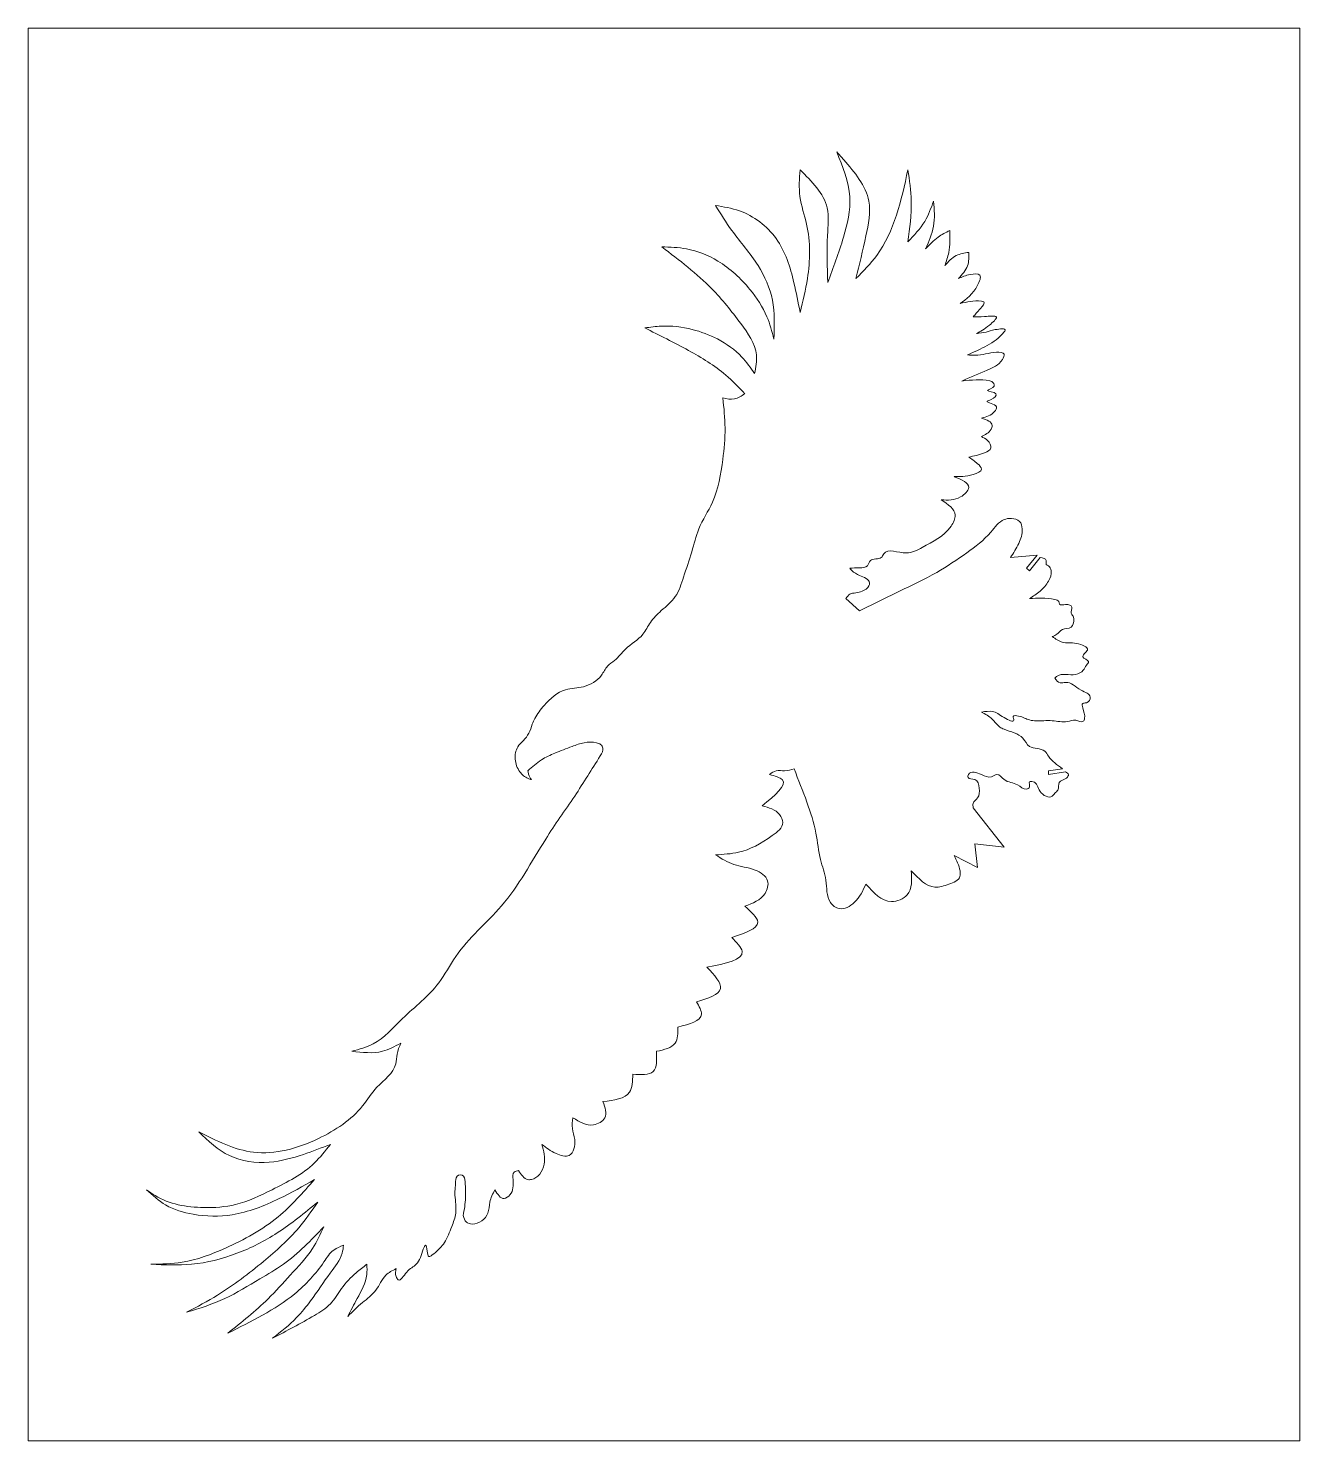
# Model space of a CAD drawing. Header units: inches. Extents: x 3.1 to 16.6, y 6.6 to 21.6.
import ezdxf

# ---------------------------------------------------------------- set-up
doc = ezdxf.new("R2010")
doc.units = ezdxf.units.IN
doc.header["$MEASUREMENT"] = 0

msp = doc.modelspace()

# ---------------------------------------------------------------- linework, layer by layer
at = {"color": 7, "linetype": 'Continuous', "lineweight": 0}
for p, q in [((3.12, 21.551), (16.62, 21.551)), ((3.12, 21.551), (3.12, 6.551)), ((16.62, 21.551), (16.62, 6.551)), ((13.83, 15.956), (13.548, 15.93)), ((13.83, 15.956), (13.718, 15.817)), ((13.75, 15.791), (13.862, 15.93)), ((13.718, 15.817), (13.75, 15.791)), ((11.801, 15.495), (11.945, 15.365)), ((11.945, 15.365), (12.37, 15.573)), ((14.099, 13.688), (13.951, 13.666)), ((13.951, 13.666), (13.951, 13.627)), ((13.951, 13.627), (14.134, 13.654)), ((13.481, 12.856), (13.152, 13.273)), ((13.199, 12.639), (12.95, 12.765)), ((13.171, 12.89), (13.199, 12.639)), ((13.171, 12.89), (13.481, 12.856)), ((3.12, 6.551), (16.62, 6.551))]:
    msp.add_line(p, q, dxfattribs=at)
msp.add_arc((7.707, 9.325), 0.049, 0, 180, dxfattribs=at)
at = {"color": 5, "linetype": 'Continuous', "lineweight": 0}
for points, knots in [([(11.609, 18.85), (11.667, 19.008), (11.776, 19.301), (11.89, 19.786), (11.768, 20.081), (11.703, 20.239)], [0, 0, 0, 0, 0.35359, 0.654254, 1, 1, 1, 1]), ([(11.908, 18.893), (11.944, 19.042), (12.008, 19.31), (12.103, 19.774), (11.865, 20.055), (11.728, 20.211), (11.703, 20.239)], [0, 0, 0, 0, 0.318086, 0.571219, 0.921497, 1, 1, 1, 1]), ([(11.314, 18.534), (11.344, 18.653), (11.421, 18.958), (11.427, 19.385), (11.294, 19.756), (11.307, 19.953), (11.314, 20.048)], [0, 0, 0, 0, 0.240486, 0.617673, 0.814016, 1, 1, 1, 1]), ([(11.609, 18.85), (11.603, 19.015), (11.593, 19.277), (11.64, 19.726), (11.44, 19.924), (11.314, 20.048)], [0, 0, 0, 0, 0.389172, 0.615878, 1, 1, 1, 1]), ([(11.908, 18.893), (11.986, 18.972), (12.293, 19.283), (12.388, 19.721), (12.459, 20.048)], [0, 0, 0, 0, 0.253103, 1, 1, 1, 1]), ([(12.459, 19.283), (12.478, 19.427), (12.513, 19.683), (12.475, 19.937), (12.459, 20.048)], [0, 0, 0, 0, 0.564144, 1, 1, 1, 1]), ([(11.314, 18.534), (11.294, 18.639), (11.244, 18.909), (11.109, 19.34), (10.749, 19.615), (10.502, 19.655), (10.416, 19.669)], [0, 0, 0, 0, 0.204378, 0.525317, 0.834735, 1, 1, 1, 1]), ([(11.037, 18.251), (11.042, 18.39), (11.052, 18.663), (10.874, 19.064), (10.609, 19.357), (10.471, 19.579), (10.416, 19.669)], [0, 0, 0, 0, 0.25909, 0.508682, 0.801277, 1, 1, 1, 1]), ([(12.459, 19.283), (12.524, 19.352), (12.645, 19.478), (12.705, 19.641), (12.732, 19.715)], [0, 0, 0, 0, 0.545956, 1, 1, 1, 1]), ([(12.647, 19.208), (12.682, 19.287), (12.754, 19.449), (12.739, 19.625), (12.732, 19.715)], [0, 0, 0, 0, 0.488889, 1, 1, 1, 1]), ([(12.647, 19.208), (12.689, 19.253), (12.763, 19.332), (12.86, 19.382), (12.903, 19.404)], [0, 0, 0, 0, 0.560104, 1, 1, 1, 1]), ([(12.851, 19.03), (12.867, 19.077), (12.909, 19.197), (12.905, 19.325), (12.903, 19.404)], [0, 0, 0, 0, 0.386436, 1, 1, 1, 1]), ([(10.832, 17.884), (10.845, 17.951), (10.881, 18.144), (10.661, 18.453), (10.347, 18.849), (10.032, 19.088), (9.846, 19.229)], [0, 0, 0, 0, 0.113925, 0.328032, 0.602296, 1, 1, 1, 1]), ([(11.037, 18.251), (11.016, 18.331), (10.965, 18.522), (10.77, 18.817), (10.483, 19.082), (10.142, 19.221), (9.934, 19.227), (9.846, 19.229)], [0, 0, 0, 0, 0.148576, 0.354515, 0.627022, 0.842294, 1, 1, 1, 1]), ([(12.851, 19.03), (12.888, 19.072), (12.958, 19.148), (13.059, 19.164), (13.105, 19.171)], [0, 0, 0, 0, 0.541011, 1, 1, 1, 1]), ([(12.995, 18.893), (13.035, 18.936), (13.109, 19.014), (13.107, 19.122), (13.105, 19.171)], [0, 0, 0, 0, 0.53906, 1, 1, 1, 1]), ([(13.014, 18.627), (13.081, 18.676), (13.174, 18.746), (13.256, 18.95), (13.099, 18.939), (13.033, 18.91), (12.995, 18.893)], [0, 0, 0, 0, 0.439007, 0.616088, 0.778412, 1, 1, 1, 1]), ([(13.014, 18.627), (13.085, 18.645), (13.163, 18.666), (13.29, 18.645), (13.21, 18.552), (13.173, 18.511), (13.152, 18.487)], [0, 0, 0, 0, 0.507059, 0.561871, 0.742281, 1, 1, 1, 1]), ([(13.152, 18.487), (13.187, 18.486), (13.26, 18.485), (13.452, 18.51), (13.299, 18.371), (13.228, 18.332), (13.186, 18.309)], [0, 0, 0, 0, 0.229369, 0.471064, 0.687135, 1, 1, 1, 1]), ([(10.832, 17.884), (10.789, 17.945), (10.684, 18.094), (10.453, 18.258), (10.158, 18.367), (9.891, 18.401), (9.724, 18.377), (9.665, 18.369)], [0, 0, 0, 0, 0.166216, 0.407022, 0.620758, 0.86799, 1, 1, 1, 1]), ([(10.728, 17.67), (10.663, 17.738), (10.487, 17.921), (10.118, 18.144), (9.821, 18.291), (9.665, 18.369)], [0, 0, 0, 0, 0.221205, 0.591522, 1, 1, 1, 1]), ([(13.093, 18.082), (13.164, 18.114), (13.306, 18.178), (13.433, 18.263), (13.513, 18.368), (13.367, 18.352), (13.294, 18.322), (13.222, 18.314), (13.186, 18.309)], [0, 0, 0, 0, 0.294121, 0.584024, 0.607754, 0.740122, 0.869309, 1, 1, 1, 1]), ([(13.033, 17.805), (13.122, 17.845), (13.272, 17.912), (13.44, 17.976), (13.501, 18.109), (13.377, 18.115), (13.29, 18.091), (13.183, 18.074), (13.119, 18.08), (13.093, 18.082)], [0, 0, 0, 0, 0.311135, 0.519423, 0.582967, 0.669704, 0.795648, 0.916559, 1, 1, 1, 1]), ([(13.24, 17.412), (13.291, 17.425), (13.358, 17.441), (13.432, 17.556), (13.255, 17.583), (13.358, 17.608), (13.443, 17.686), (13.238, 17.697), (13.406, 17.735), (13.359, 17.799), (13.241, 17.827), (13.133, 17.816), (13.033, 17.805)], [0, 0, 0, 0, 0.155907, 0.208453, 0.323889, 0.369306, 0.448358, 0.543366, 0.628597, 0.683014, 0.705609, 1, 1, 1, 1]), ([(10.495, 17.625), (10.506, 17.519), (10.528, 17.301), (10.494, 16.928), (10.429, 16.552), (10.231, 16.261), (10.167, 15.98), (10.081, 15.744), (10.011, 15.507), (9.848, 15.377), (9.721, 15.254), (9.642, 15.077), (9.467, 14.987), (9.369, 14.847), (9.257, 14.78), (9.198, 14.64), (9.028, 14.542), (8.788, 14.547), (8.615, 14.391), (8.512, 14.253), (8.48, 14.182), (8.471, 14.162)], [0, 0, 0, 0, 0.074794, 0.152823, 0.261904, 0.335881, 0.394701, 0.460685, 0.513495, 0.562421, 0.602204, 0.636698, 0.693455, 0.732451, 0.754739, 0.782025, 0.834513, 0.879481, 0.945217, 0.985323, 1, 1, 1, 1]), ([(10.495, 17.625), (10.537, 17.616), (10.621, 17.598), (10.692, 17.646), (10.728, 17.67)], [0, 0, 0, 0, 0.498633, 1, 1, 1, 1]), ([(13.24, 17.215), (13.28, 17.235), (13.333, 17.26), (13.371, 17.368), (13.298, 17.393), (13.24, 17.412)], [0, 0, 0, 0, 0.415176, 0.546297, 1, 1, 1, 1]), ([(13.105, 16.997), (13.159, 17.008), (13.238, 17.024), (13.367, 17.087), (13.309, 17.18), (13.262, 17.204), (13.24, 17.215)], [0, 0, 0, 0, 0.4131, 0.6127, 0.818093, 1, 1, 1, 1]), ([(12.95, 16.79), (13.011, 16.79), (13.103, 16.789), (13.272, 16.856), (13.184, 16.945), (13.136, 16.977), (13.105, 16.997)], [0, 0, 0, 0, 0.409738, 0.621707, 0.763304, 1, 1, 1, 1]), ([(12.814, 16.543), (12.883, 16.539), (12.996, 16.533), (13.163, 16.701), (13.029, 16.757), (12.95, 16.79)], [0, 0, 0, 0, 0.387929, 0.636197, 1, 1, 1, 1]), ([(11.842, 15.817), (11.875, 15.819), (11.935, 15.823), (12.037, 15.821), (12.055, 15.935), (12.172, 15.898), (12.226, 16.042), (12.437, 15.939), (12.668, 16.073), (12.88, 16.17), (13, 16.419), (12.886, 16.495), (12.814, 16.543)], [0, 0, 0, 0, 0.065841, 0.121351, 0.162519, 0.239321, 0.269296, 0.421036, 0.537327, 0.778978, 0.860582, 1, 1, 1, 1]), ([(12.37, 15.573), (12.503, 15.636), (12.752, 15.754), (13.075, 15.971), (13.315, 16.15), (13.439, 16.335), (13.562, 16.35), (13.656, 16.328), (13.685, 16.207), (13.641, 16.072), (13.58, 15.979), (13.548, 15.93)], [0, 0, 0, 0, 0.227691, 0.424041, 0.597464, 0.69748, 0.738126, 0.785169, 0.829039, 0.909863, 1, 1, 1, 1]), ([(13.862, 15.93), (13.894, 15.926), (13.945, 15.92), (13.916, 15.855), (13.965, 15.84), (13.993, 15.771), (13.953, 15.668), (13.868, 15.568), (13.789, 15.519), (13.75, 15.495)], [0, 0, 0, 0, 0.123598, 0.197717, 0.243306, 0.341499, 0.533823, 0.769753, 1, 1, 1, 1]), ([(11.842, 15.817), (11.85, 15.808), (11.878, 15.775), (11.95, 15.734), (12.062, 15.698), (12.043, 15.607), (11.98, 15.572), (11.909, 15.552), (11.838, 15.551), (11.813, 15.514), (11.801, 15.495)], [0, 0, 0, 0, 0.059209, 0.221008, 0.45176, 0.500834, 0.661121, 0.780791, 0.892942, 1, 1, 1, 1]), ([(13.75, 15.495), (13.836, 15.5), (13.937, 15.507), (14.064, 15.474), (14.067, 15.417), (14.137, 15.441), (14.224, 15.415), (14.177, 15.344), (14.216, 15.311), (14.225, 15.258), (14.206, 15.168), (14.095, 15.185), (14.051, 15.114), (14.009, 15.098), (13.991, 15.091)], [0, 0, 0, 0, 0.288663, 0.339496, 0.367864, 0.436893, 0.514643, 0.584, 0.622988, 0.659974, 0.754533, 0.858217, 0.939823, 1, 1, 1, 1]), ([(13.991, 15.091), (14.027, 15.066), (14.108, 15.011), (14.226, 15.04), (14.406, 14.966), (14.331, 14.916), (14.302, 14.858), (14.402, 14.839), (14.345, 14.78), (14.323, 14.722), (14.207, 14.661), (14.083, 14.713), (14.027, 14.658), (14.019, 14.65)], [0, 0, 0, 0, 0.121909, 0.273967, 0.407421, 0.462584, 0.495112, 0.571978, 0.616789, 0.679241, 0.771287, 0.966535, 1, 1, 1, 1]), ([(14.019, 14.65), (14.036, 14.627), (14.065, 14.586), (14.182, 14.627), (14.261, 14.519), (14.425, 14.478), (14.372, 14.377), (14.302, 14.392), (14.32, 14.301), (14.347, 14.254), (14.318, 14.168), (14.234, 14.221), (14.133, 14.17), (14.014, 14.202), (13.883, 14.197), (13.749, 14.191), (13.672, 14.245), (13.563, 14.259), (13.607, 14.163), (13.446, 14.246), (13.374, 14.308), (13.282, 14.295), (13.24, 14.29)], [0, 0, 0, 0, 0.039456, 0.070386, 0.167445, 0.231378, 0.270423, 0.29116, 0.316088, 0.375634, 0.393352, 0.434826, 0.482319, 0.567481, 0.614404, 0.694382, 0.759145, 0.788618, 0.809355, 0.865358, 0.938343, 1, 1, 1, 1]), ([(13.24, 14.29), (13.281, 14.268), (13.356, 14.228), (13.413, 14.137), (13.532, 14.081), (13.672, 14.06), (13.746, 13.886), (13.901, 13.915), (13.954, 13.808), (14.018, 13.747), (14.072, 13.708), (14.099, 13.688)], [0, 0, 0, 0, 0.126174, 0.236304, 0.28441, 0.490736, 0.593355, 0.751835, 0.814645, 0.906586, 1, 1, 1, 1]), ([(8.471, 14.162), (8.461, 14.129), (8.441, 14.064), (8.38, 13.986), (8.299, 13.915), (8.278, 13.783), (8.323, 13.657), (8.402, 13.591), (8.45, 13.576), (8.461, 13.572)], [0, 0, 0, 0, 0.146448, 0.280885, 0.406699, 0.591811, 0.792366, 0.948471, 1, 1, 1, 1]), ([(8.425, 13.666), (8.471, 13.707), (8.556, 13.785), (8.722, 13.859), (8.874, 13.917), (9.019, 13.971), (9.127, 13.975), (9.198, 13.95), (9.236, 13.895), (9.16, 13.77), (9.06, 13.614), (8.968, 13.469), (8.922, 13.396)], [0, 0, 0, 0, 0.123855, 0.23127, 0.361461, 0.452142, 0.539778, 0.571745, 0.601453, 0.659616, 0.828315, 1, 1, 1, 1]), ([(8.425, 13.666), (8.426, 13.653), (8.432, 13.619), (8.45, 13.59), (8.461, 13.572)], [0, 0, 0, 0, 0.368888, 1, 1, 1, 1]), ([(10.99, 13.627), (11.013, 13.643), (11.061, 13.678), (11.156, 13.657), (11.218, 13.677), (11.25, 13.688)], [0, 0, 0, 0, 0.300436, 0.626819, 1, 1, 1, 1]), ([(11.25, 13.688), (11.297, 13.57), (11.386, 13.346), (11.492, 13.025), (11.513, 12.738), (11.609, 12.506), (11.586, 12.293), (11.746, 12.169), (11.926, 12.271), (11.981, 12.393), (12.013, 12.463)], [0, 0, 0, 0, 0.191335, 0.363049, 0.505891, 0.619598, 0.740495, 0.797186, 0.884237, 1, 1, 1, 1]), ([(14.134, 13.654), (14.147, 13.646), (14.175, 13.629), (14.135, 13.567), (14.043, 13.563), (14.07, 13.463), (14.017, 13.431), (13.977, 13.36), (13.834, 13.433), (13.834, 13.552), (13.731, 13.555), (13.766, 13.492), (13.692, 13.454), (13.614, 13.546), (13.491, 13.536), (13.416, 13.651), (13.33, 13.581), (13.24, 13.632), (13.111, 13.673), (13.087, 13.571), (13.2, 13.591), (13.222, 13.477), (13.219, 13.379), (13.144, 13.332), (13.15, 13.289), (13.152, 13.273)], [0, 0, 0, 0, 0.021951, 0.045051, 0.09464, 0.13919, 0.164551, 0.187479, 0.263091, 0.332272, 0.352737, 0.381501, 0.402684, 0.459622, 0.542852, 0.594298, 0.628628, 0.687082, 0.761788, 0.779546, 0.821473, 0.877309, 0.934164, 0.975066, 1, 1, 1, 1]), ([(10.99, 13.627), (11.046, 13.611), (11.236, 13.56), (11.046, 13.404), (10.913, 13.294)], [0, 0, 0, 0, 0.293853, 1, 1, 1, 1]), ([(8.922, 13.396), (8.817, 13.246), (8.548, 12.864), (8.214, 12.229), (7.706, 11.822), (7.461, 11.338), (7.114, 11.079), (6.846, 10.766), (6.634, 10.708), (6.556, 10.687)], [0, 0, 0, 0, 0.15082, 0.384133, 0.582648, 0.673609, 0.822049, 0.935064, 1, 1, 1, 1]), ([(10.913, 13.294), (10.983, 13.275), (11.083, 13.247), (11.16, 13.083), (10.946, 12.917), (10.718, 12.792), (10.499, 12.778), (10.416, 12.773)], [0, 0, 0, 0, 0.184221, 0.264696, 0.423766, 0.780527, 1, 1, 1, 1]), ([(10.416, 12.773), (10.479, 12.733), (10.611, 12.651), (10.816, 12.639), (11.001, 12.522), (10.94, 12.307), (10.812, 12.259), (10.728, 12.228)], [0, 0, 0, 0, 0.216139, 0.445384, 0.617783, 0.751296, 1, 1, 1, 1]), ([(12.494, 12.604), (12.574, 12.52), (12.694, 12.395), (12.888, 12.458), (13.022, 12.51), (13.011, 12.646), (12.976, 12.714), (12.95, 12.765)], [0, 0, 0, 0, 0.367126, 0.550037, 0.72091, 0.793257, 1, 1, 1, 1]), ([(12.013, 12.463), (12.095, 12.37), (12.221, 12.228), (12.511, 12.344), (12.501, 12.508), (12.494, 12.604)], [0, 0, 0, 0, 0.427537, 0.663211, 1, 1, 1, 1]), ([(10.728, 12.228), (10.795, 12.168), (10.962, 12.019), (10.728, 11.942), (10.589, 11.897)], [0, 0, 0, 0, 0.40357, 1, 1, 1, 1]), ([(10.589, 11.897), (10.64, 11.844), (10.805, 11.673), (10.521, 11.618), (10.326, 11.581)], [0, 0, 0, 0, 0.310588, 1, 1, 1, 1]), ([(10.326, 11.581), (10.404, 11.497), (10.568, 11.323), (10.336, 11.25), (10.216, 11.211)], [0, 0, 0, 0, 0.480336, 1, 1, 1, 1]), ([(10.216, 11.211), (10.242, 11.165), (10.324, 11.023), (10.141, 10.976), (10.018, 10.945)], [0, 0, 0, 0, 0.329848, 1, 1, 1, 1]), ([(10.018, 10.945), (10.018, 10.88), (10.016, 10.735), (9.871, 10.704), (9.79, 10.687)], [0, 0, 0, 0, 0.448655, 1, 1, 1, 1]), ([(7.075, 10.773), (7.059, 10.735), (7.029, 10.665), (7.031, 10.475), (6.818, 10.333), (6.621, 10.006), (6.181, 9.713), (5.526, 9.528), (5.12, 9.736), (4.929, 9.833)], [0, 0, 0, 0, 0.045346, 0.083573, 0.201974, 0.293619, 0.509982, 0.769934, 1, 1, 1, 1]), ([(7.075, 10.773), (7.011, 10.739), (6.85, 10.653), (6.667, 10.674), (6.556, 10.687)], [0, 0, 0, 0, 0.398225, 1, 1, 1, 1]), ([(9.79, 10.687), (9.793, 10.6), (9.8, 10.426), (9.625, 10.437), (9.538, 10.443)], [0, 0, 0, 0, 0.499185, 1, 1, 1, 1]), ([(9.538, 10.443), (9.536, 10.371), (9.531, 10.189), (9.338, 10.167), (9.221, 10.153)], [0, 0, 0, 0, 0.390924, 1, 1, 1, 1]), ([(9.221, 10.153), (9.244, 10.09), (9.285, 9.976), (9.084, 9.867), (8.972, 9.938), (8.903, 9.982)], [0, 0, 0, 0, 0.319654, 0.578012, 1, 1, 1, 1]), ([(8.903, 9.982), (8.897, 9.943), (8.886, 9.863), (8.941, 9.739), (8.896, 9.542), (8.7, 9.601), (8.618, 9.663), (8.573, 9.698)], [0, 0, 0, 0, 0.158167, 0.32234, 0.563096, 0.756522, 1, 1, 1, 1]), ([(6.327, 9.698), (6.232, 9.661), (6.022, 9.58), (5.666, 9.482), (5.238, 9.537), (5.031, 9.735), (4.929, 9.833)], [0, 0, 0, 0, 0.199924, 0.444883, 0.726696, 1, 1, 1, 1]), ([(6.327, 9.698), (6.273, 9.629), (6.11, 9.419), (5.742, 9.233), (5.352, 9.042), (4.92, 9.014), (4.578, 9.067), (4.405, 9.195), (4.376, 9.217)], [0, 0, 0, 0, 0.118402, 0.361206, 0.55195, 0.706696, 0.949847, 1, 1, 1, 1]), ([(8.573, 9.698), (8.592, 9.629), (8.631, 9.492), (8.523, 9.324), (8.389, 9.322), (8.354, 9.377), (8.326, 9.42)], [0, 0, 0, 0, 0.354848, 0.709045, 0.770844, 1, 1, 1, 1]), ([(6.158, 9.325), (6.035, 9.255), (5.76, 9.098), (5.327, 8.927), (4.904, 8.934), (4.581, 9.028), (4.44, 9.158), (4.376, 9.217)], [0, 0, 0, 0, 0.21957, 0.492422, 0.706391, 0.865979, 1, 1, 1, 1]), ([(6.158, 9.325), (6.036, 9.186), (5.77, 8.882), (5.27, 8.608), (4.807, 8.433), (4.533, 8.428), (4.422, 8.425)], [0, 0, 0, 0, 0.273699, 0.595808, 0.835122, 1, 1, 1, 1]), ([(7.738, 8.942), (7.749, 9.006), (7.77, 9.133), (7.761, 9.261), (7.756, 9.325)], [0, 0, 0, 0, 0.497965, 1, 1, 1, 1]), ([(8.326, 9.42), (8.308, 9.417), (8.261, 9.407), (8.27, 9.288), (8.273, 9.182), (8.148, 9.094), (8.103, 9.169), (8.074, 9.217)], [0, 0, 0, 0, 0.100556, 0.255449, 0.585611, 0.731008, 1, 1, 1, 1]), ([(7.648, 9.158), (7.657, 9.094), (7.673, 8.98), (7.614, 8.814), (7.547, 8.651), (7.465, 8.567), (7.363, 8.487), (7.358, 8.539), (7.355, 8.565)], [0, 0, 0, 0, 0.234135, 0.419611, 0.649883, 0.854357, 0.926619, 1, 1, 1, 1]), ([(8.074, 9.217), (8.052, 9.174), (8.012, 9.096), (8.015, 8.936), (7.883, 8.834), (7.76, 8.867), (7.746, 8.916), (7.738, 8.942)], [0, 0, 0, 0, 0.237236, 0.430833, 0.766037, 0.874769, 1, 1, 1, 1]), ([(6.193, 9.084), (6.053, 8.97), (5.79, 8.754), (5.337, 8.523), (4.876, 8.404), (4.566, 8.419), (4.422, 8.425)], [0, 0, 0, 0, 0.278149, 0.523628, 0.778165, 1, 1, 1, 1]), ([(6.193, 9.084), (6.129, 8.992), (5.965, 8.757), (5.599, 8.432), (5.202, 8.127), (4.912, 7.974), (4.801, 7.915)], [0, 0, 0, 0, 0.183991, 0.465875, 0.79484, 1, 1, 1, 1]), ([(6.259, 8.824), (6.123, 8.681), (5.919, 8.466), (5.539, 8.25), (5.213, 8.044), (4.939, 7.958), (4.801, 7.915)], [0, 0, 0, 0, 0.33765, 0.507204, 0.752166, 1, 1, 1, 1]), ([(6.259, 8.824), (6.222, 8.745), (6.132, 8.554), (5.906, 8.316), (5.622, 8), (5.385, 7.81), (5.237, 7.693)], [0, 0, 0, 0, 0.169472, 0.409916, 0.633914, 1, 1, 1, 1]), ([(6.467, 8.627), (6.431, 8.613), (6.341, 8.579), (6.208, 8.361), (5.974, 8.108), (5.608, 7.878), (5.361, 7.755), (5.237, 7.693)], [0, 0, 0, 0, 0.073973, 0.17871, 0.471373, 0.734647, 1, 1, 1, 1]), ([(6.467, 8.627), (6.464, 8.599), (6.449, 8.489), (6.297, 8.302), (6.148, 8.07), (5.952, 7.827), (5.803, 7.71), (5.714, 7.64)], [0, 0, 0, 0, 0.066839, 0.262382, 0.548875, 0.733553, 1, 1, 1, 1]), ([(7.312, 8.587), (7.294, 8.525), (7.263, 8.417), (7.138, 8.37), (7.064, 8.223), (7.013, 8.311), (7.02, 8.352), (7.025, 8.379)], [0, 0, 0, 0, 0.319794, 0.557401, 0.774789, 0.849883, 1, 1, 1, 1]), ([(7.355, 8.565), (7.351, 8.597), (7.344, 8.653), (7.322, 8.607), (7.312, 8.587)], [0, 0, 0, 0, 0.57671, 1, 1, 1, 1]), ([(6.714, 8.425), (6.676, 8.396), (6.577, 8.321), (6.445, 8.18), (6.338, 7.991), (6.072, 7.828), (5.862, 7.718), (5.714, 7.64)], [0, 0, 0, 0, 0.111613, 0.289806, 0.446019, 0.607751, 1, 1, 1, 1]), ([(6.714, 8.425), (6.716, 8.389), (6.723, 8.259), (6.619, 8.078), (6.545, 7.935), (6.512, 7.872)], [0, 0, 0, 0, 0.183082, 0.643058, 1, 1, 1, 1]), ([(7.025, 8.379), (6.986, 8.359), (6.888, 8.309), (6.824, 8.136), (6.659, 8.018), (6.563, 7.922), (6.512, 7.872)], [0, 0, 0, 0, 0.177866, 0.440191, 0.707241, 1, 1, 1, 1])]:
    msp.add_open_spline(points, degree=3, knots=knots, dxfattribs=at)
for points in [[(13.186, 18.309), (13.191, 18.31), (13.195, 18.31), (13.199, 18.311)], [(12.95, 16.79), (12.957, 16.787), (12.965, 16.784), (12.973, 16.781)], [(7.658, 9.325), (7.655, 9.27), (7.651, 9.214), (7.648, 9.158)]]:
    msp.add_open_spline(points, degree=3, dxfattribs=at)

doc.saveas('drawing.dxf')
